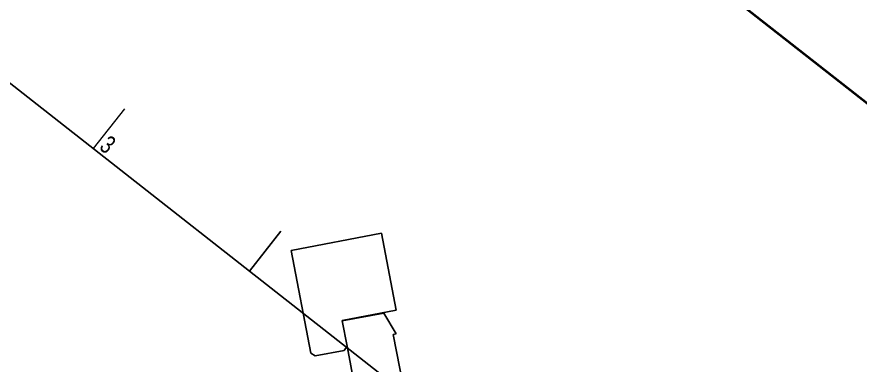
# Model space of a CAD drawing. Header units: millimetres. Extents: x -605 to 8012, y -2292 to 5879.
# Drawn here: x 821 to 1405, y 1879 to 2120 of the extents above; entities that cross this region are included whole.
import ezdxf

# ---------------------------------------------------------------- set-up
doc = ezdxf.new("R2010")
doc.units = ezdxf.units.MM
doc.header["$LTSCALE"] = 5
doc.layers.get('0').update_dxf_attribs({"lineweight": 25})
doc.layers.add('Arestas Visíveis', color=7, linetype='Continuous', lineweight=35)
doc.layers.add('Legenda', color=7, linetype='Continuous', lineweight=25)
doc.layers.add('Linha de Centro de Dobras', color=7, linetype='Continuous', lineweight=18, true_color=0x0000a0)
doc.styles.add('Texto_2_5 - LNLS', font='SwissCL.ttf')

# ---------------------------------------------------------------- blocks, each defined once
blk = doc.blocks.new('Borders A3')
at = {"layer": 'Legenda'}
for p, q in [((157.5, 287), (157.5, 294)), ((25, 287), (410, 287))]:
    blk.add_line(p, q, dxfattribs=at)
at = {"layer": 'Linha de Centro de Dobras'}
blk.add_line((130, 294), (130, 287), dxfattribs=at)
at = {"layer": 'Legenda', "color": 236, "true_color": 0x800040, "insert": (131.25, 287.4), "char_height": 2.5, "attachment_point": 8, "style": 'Texto_2_5 - LNLS'}
blk.add_mtext('3', dxfattribs=at)

msp = doc.modelspace()

# ---------------------------------------------------------------- linework, layer by layer
for p, q in [((1073.65416, 1970.29627), (1011.28451, 1958.36828)), ((1083.82113, 1917.13473), (1073.65416, 1970.29627)), ((1011.28451, 1958.36828), (1024.85612, 1887.40438)), ((1046.49756, 1909.99672), (1083.82113, 1917.13473)), ((1046.568, 1909.6284), (1046.49756, 1909.99672)), ((1075.31448, 1915.12607), (1046.568, 1909.6284)), ((1083.90349, 1900.73324), (1075.31448, 1915.12607)), ((1046.568, 1909.6284), (1049.9022, 1892.19436)), ((1049.9022, 1892.19436), (1046.568, 1909.6284)), ((1081.93909, 1900.35756), (1083.90349, 1900.73324)), ((1089.87543, 1858.85964), (1081.93909, 1900.35756)), ((1047.91631, 1889.26926), (1049.9022, 1892.19436)), ((1049.9022, 1892.19436), (1056.28884, 1858.79958)), ((1024.85612, 1887.40438), (1027.78123, 1885.41849)), ((1027.78123, 1885.41849), (1047.91631, 1889.26926))]:
    msp.add_line(p, q)
at = {"layer": 'Arestas Visíveis'}
msp.add_line((1274.19319, 2166.83202), (1598.00782, 1913.09218), dxfattribs=at)

# ---------------------------------------------------------------- block references
at = {"xscale": 5, "yscale": 5, "zscale": 5, "rotation": 321.9178935800178}
msp.add_blockref('Borders A3', (-522.57908, 1300.35432), dxfattribs=at)

doc.saveas('drawing.dxf')
